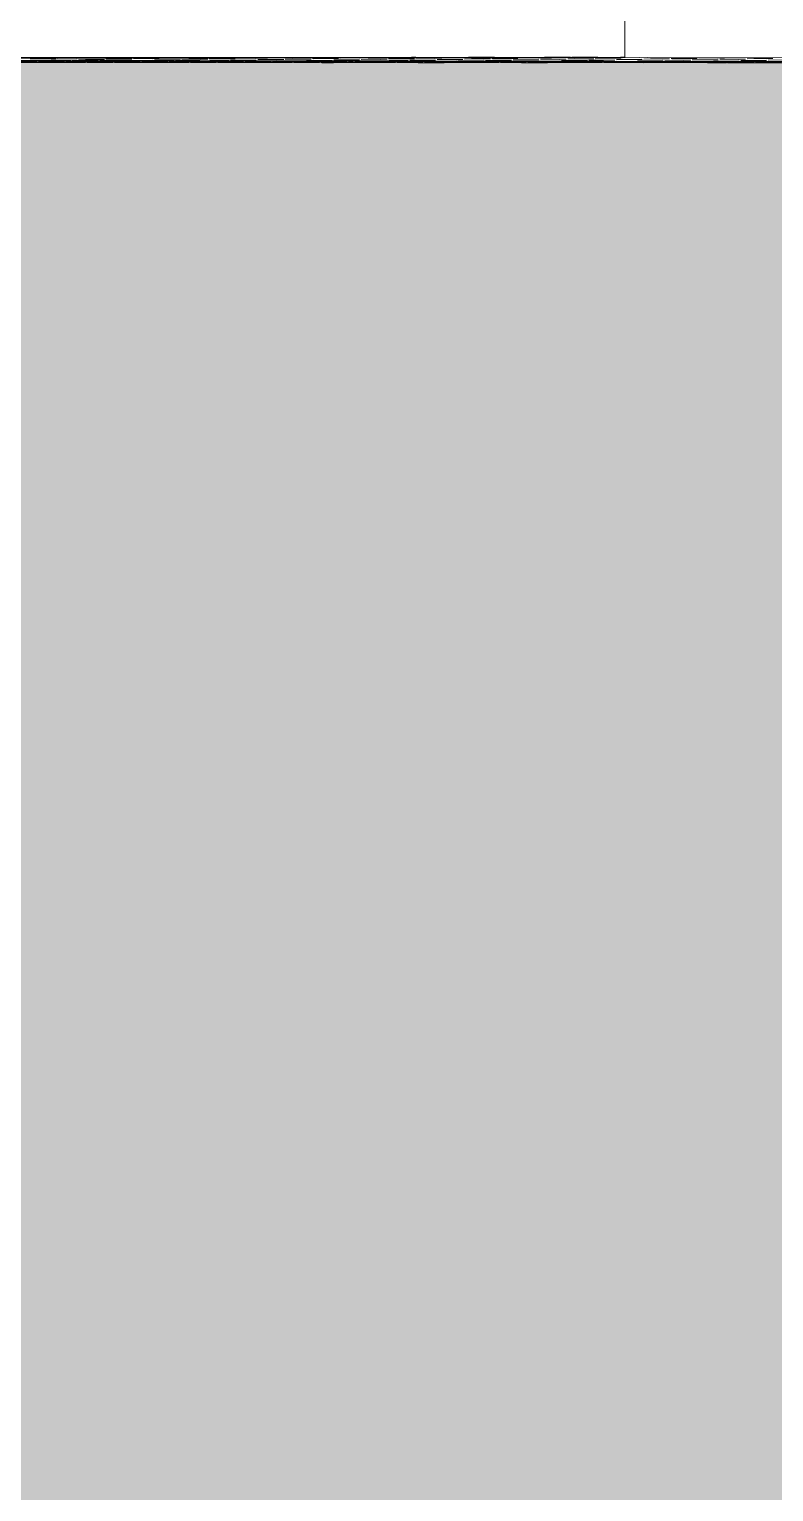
# Model space of a CAD drawing. Header units: millimetres. Extents: x -280990 to -136866, y -15139 to 7194.
# Drawn here: x -262228 to -259820, y -4846 to -109 of the extents above; entities that cross this region are included whole.
import ezdxf

# ---------------------------------------------------------------- set-up
doc = ezdxf.new("R2010")
doc.units = ezdxf.units.MM
doc.header["$MEASUREMENT"] = 0
for name, color, linetype, lineweight in [('New_0_Pen_No__1', 7, 'Continuous', 13), ('New_2D Drafting - General_Pen_No__1', 7, 'Continuous', 13), ('New_Site & Landscape - Terrain_Pen_No__1', 7, 'Continuous', 13)]:
    doc.layers.add(name, color=color, linetype=linetype, lineweight=lineweight)
for name, color, linetype, lineweight, true_color in [('New_2D Drafting - General_Pen_No__61', 7, 'Continuous', 20, 0x6a6a6a), ('New_Site & Landscape - Terrain_Pen_No__180', 7, 'Continuous', 15, 0xd6cda7), ('New_Site & Landscape - Terrain_Pen_No__93', 7, 'Continuous', 13, 0xa2a233)]:
    doc.layers.add(name, color=color, linetype=linetype, lineweight=lineweight, true_color=true_color)

msp = doc.modelspace()

# ---------------------------------------------------------------- hatches: boundary and pattern name
at = {"layer": 'New_2D Drafting - General_Pen_No__61', "linetype": 'Continuous', "lineweight": 20, "true_color": 0x6a6a6a}
h = msp.add_hatch(dxfattribs=at)
h.set_pattern_fill('Dashed_0001', color=251, style=0, pattern_type=2)
h.set_pattern_definition([(45, (0, 0), (-183.84776, 183.84776), [195, -65]), (45, (7e-14, 183.85), (-183.84776, 183.84776), [195, -65])])
h.paths.add_polyline_path([(-280989.8059, -205.9561), (-266832.1573, -206.4056), (-260239.2033, -214.6036), (-256039.2219, -218.0945), (-254960.2206, -218.9913), (-250988.5325, -222.2925), (-248776.7755, -220), (-242945.6047, -420), (-241835.0918, -420), (-240879.019, -426.5), (-238812.8999, -424.2888), (-238812.8999, -900), (-238810.0426, -15138.6962), (-280989.8059, -15138.6962)])
at = {"layer": 'New_Site & Landscape - Terrain_Pen_No__180', "linetype": 'Continuous', "lineweight": 0, "true_color": 0x353329}
msp.add_hatch(color=250, dxfattribs=at).paths.add_polyline_path([(-279501.1354, -15138.6962), (-255147.8691, -15138.6962), (-255147.8691, -220), (-255689.2864, -220), (-256040.2069, -218.0891), (-256468.5435, -218.7405), (-266973.7441, -215.343), (-275658.7904, -213.4091), (-279501.1354, -218.4055)])

# ---------------------------------------------------------------- linework, layer by layer
at = {"layer": 'New_0_Pen_No__1', "color": 7, "linetype": 'Continuous', "lineweight": 13}
for p, q in [((-260301.3858, -200.8748), (-260301.3858, -20)), ((-260301.3858, -217.6756), (-260301.3858, -217.5009))]:
    msp.add_line(p, q, dxfattribs=at)
at = {"layer": 'New_2D Drafting - General_Pen_No__1', "color": 7, "linetype": 'Continuous', "lineweight": 13, "flags": 128}
msp.add_lwpolyline([(-280989.8059, -205.9561), (-266832.1573, -206.4056), (-260239.2033, -214.6036), (-256039.2219, -218.0945), (-254960.2206, -218.9913), (-250988.5325, -222.2925), (-248776.7755, -220), (-242945.6047, -420), (-241835.0918, -420), (-240879.019, -426.5), (-238812.8999, -424.2888), (-238812.8999, -900), (-238810.0426, -15138.6962), (-280989.8059, -15138.6962)], close=True, dxfattribs=at)
at = {"layer": 'New_Site & Landscape - Terrain_Pen_No__1', "color": 7, "linetype": 'Continuous', "lineweight": 13}
for p, q in [((-259709.1933, -200.2248), (-264694.4271, -205.6962)), ((-256468.5435, -218.7405), (-264694.4271, -205.6962)), ((-260301.3858, -200), (-263912.8572, -200)), ((-262203.4745, -215.0135), (-262287.0605, -215.031)), ((-262190.2206, -201.7946), (-262273.8066, -201.8951)), ((-262183.0871, -212.5687), (-262266.6731, -212.5861)), ((-262203.4745, -215.0135), (-262264.8898, -214.8738)), ((-262169.8332, -200.5288), (-262253.4192, -200.6292)), ((-262190.2206, -201.7946), (-262251.6359, -201.7908)), ((-262162.6998, -210.1238), (-262246.2858, -210.1412)), ((-262183.0871, -212.5687), (-262244.5024, -212.4289)), ((-262218.7784, -199.8814), (-262239.9121, -199.8889)), ((-262149.4459, -199.9447), (-262233.0319, -199.9523)), ((-262169.8332, -200.5288), (-262231.2485, -200.525)), ((-262142.3124, -204.6633), (-262225.8984, -204.8998)), ((-262203.4745, -215.0135), (-262225.6452, -215.1707)), ((-262162.6998, -210.1238), (-262224.1151, -209.9841)), ((-262135.179, -216.8297), (-262218.765, -216.8472)), ((-262190.2206, -201.7946), (-262212.3913, -201.8989)), ((-262149.4459, -199.9447), (-262210.8612, -199.9444)), ((-262121.9251, -202.6436), (-262205.5111, -202.744)), ((-262183.0871, -212.5687), (-262205.2578, -212.7258)), ((-262142.3124, -204.6633), (-262203.7277, -204.4617)), ((-262114.7916, -214.3849), (-262198.3776, -214.4023)), ((-262135.179, -216.8297), (-262196.5943, -216.69)), ((-262169.8332, -200.5288), (-262192.0039, -200.633)), ((-262101.5377, -201.3778), (-262185.1237, -201.4782)), ((-262162.6998, -210.1238), (-262184.8705, -210.2809)), ((-262121.9251, -202.6436), (-262183.3404, -202.6398)), ((-262094.4043, -211.94), (-262177.9903, -211.9574)), ((-262114.7916, -214.3849), (-262176.2069, -214.2451)), ((-262149.4459, -199.9447), (-262171.6166, -199.9525)), ((-262081.1504, -200.1119), (-262164.7364, -200.2123)), ((-262142.3124, -204.6633), (-262164.4831, -205.1014)), ((-262101.5377, -201.3778), (-262162.953, -201.374)), ((-262074.0169, -208.9744), (-262157.6029, -209.211)), ((-262094.4043, -211.94), (-262155.8196, -211.8003)), ((-262135.179, -216.8297), (-262145.7174, -216.9044)), ((-262060.763, -199.9135), (-262144.349, -199.921)), ((-262121.9251, -202.6436), (-262144.0958, -202.7478)), ((-262081.1504, -200.1119), (-262142.5657, -200.1081)), ((-262053.6296, -202.9108), (-262137.2156, -203.1474)), ((-262114.7916, -214.3849), (-262136.9623, -214.542)), ((-262074.0169, -208.9744), (-262135.4322, -208.7729)), ((-262046.4961, -216.2011), (-262130.0821, -216.2185)), ((-262101.5377, -201.3778), (-262123.7084, -201.482)), ((-262060.763, -199.9135), (-262122.1783, -199.9132)), ((-262033.2422, -202.2267), (-262116.8282, -202.3271)), ((-262094.4043, -211.94), (-262116.575, -212.0972)), ((-262026.1088, -213.7562), (-262109.6948, -213.7736)), ((-262046.4961, -216.2011), (-262107.9114, -216.0614)), ((-262081.1504, -200.1119), (-262103.3211, -200.2161)), ((-262012.8549, -200.9609), (-262096.4409, -201.0613)), ((-262074.0169, -208.9744), (-262096.1876, -209.4125)), ((-262033.2422, -202.2267), (-262094.6575, -202.2229)), ((-262005.7214, -211.3113), (-262089.3074, -211.3288)), ((-262026.1088, -213.7562), (-262087.5241, -213.6165)), ((-262060.763, -199.9135), (-262082.9337, -199.9213)), ((-262053.6296, -202.9108), (-262079.4381, -202.8261)), ((-261992.4675, -199.9771), (-262076.0535, -199.9847)), ((-262053.6296, -202.9108), (-262075.8003, -203.3489)), ((-262012.8549, -200.9609), (-262074.2702, -200.9571)), ((-261985.3341, -207.222), (-262068.9201, -207.4585)), ((-262046.4961, -216.2011), (-262068.6668, -216.3582)), ((-262005.7214, -211.3113), (-262067.1367, -211.1716)), ((-261972.0802, -199.8822), (-262055.6662, -199.8897)), ((-262033.2422, -202.2267), (-262055.4129, -202.3309)), ((-261992.4675, -199.9771), (-262053.8828, -199.9768)), ((-262026.1088, -213.7562), (-262048.2795, -213.9134)), ((-261985.3341, -207.222), (-262046.7494, -207.0204)), ((-261957.8133, -215.5724), (-262041.3993, -215.5899)), ((-262012.8549, -200.9609), (-262035.0256, -201.0651)), ((-261972.0802, -199.8822), (-262033.4955, -199.8819)), ((-261944.5594, -201.8098), (-262028.1454, -201.9103)), ((-262005.7214, -211.3113), (-262027.8921, -211.4685)), ((-261937.4259, -213.1275), (-262021.0119, -213.145)), ((-261957.8133, -215.5724), (-262019.2286, -215.4327)), ((-261992.4675, -199.9771), (-262014.6382, -199.9849)), ((-261924.172, -200.544), (-262007.758, -200.6444)), ((-261985.3341, -207.222), (-262007.5048, -207.6601)), ((-261944.5594, -201.8098), (-262005.9747, -201.806)), ((-261917.0386, -210.6827), (-262000.6246, -210.7001)), ((-261937.4259, -213.1275), (-261998.8412, -212.9878)), ((-261972.0802, -199.8822), (-261994.2509, -199.89)), ((-261903.7847, -199.9459), (-261987.3707, -199.9534)), ((-261924.172, -200.544), (-261985.5873, -200.5402)), ((-261896.6512, -205.4695), (-261980.2372, -205.7061)), ((-261957.8133, -215.5724), (-261979.984, -215.7296)), ((-261917.0386, -210.6827), (-261978.4539, -210.5429)), ((-261944.5594, -201.8098), (-261966.7301, -201.9141)), ((-261903.7847, -199.9459), (-261965.2, -199.9456)), ((-261937.4259, -213.1275), (-261959.5966, -213.2847)), ((-261896.6512, -205.4695), (-261958.0665, -205.268)), ((-261869.1304, -214.9437), (-261952.7164, -214.9612)), ((-261924.172, -200.544), (-261946.3427, -200.6482)), ((-261855.8765, -201.393), (-261939.4625, -201.4934)), ((-261917.0386, -210.6827), (-261939.2093, -210.8398)), ((-261924.2242, -202.6558), (-261937.6792, -202.655)), ((-261848.7431, -212.4989), (-261932.3291, -212.5163)), ((-261869.1304, -214.9437), (-261930.5457, -214.804)), ((-261903.7847, -199.9459), (-261925.9554, -199.9537)), ((-261835.4892, -200.1271), (-261919.0752, -200.2275)), ((-261896.6512, -205.4695), (-261918.8219, -205.9076)), ((-261855.8765, -201.393), (-261917.2918, -201.3892)), ((-261828.3557, -209.7807), (-261911.9417, -210.0172)), ((-261848.7431, -212.4989), (-261910.1584, -212.3591)), ((-261815.1018, -199.9146), (-261898.6878, -199.9221)), ((-261835.4892, -200.1271), (-261896.9045, -200.1233)), ((-261807.9684, -203.7171), (-261891.5544, -203.9536)), ((-261869.1304, -214.9437), (-261891.3011, -215.1009)), ((-261828.3557, -209.7807), (-261889.771, -209.5791)), ((-261800.8349, -216.76), (-261884.4209, -216.7774)), ((-261855.8765, -201.393), (-261878.0472, -201.4972)), ((-261815.1018, -199.9146), (-261876.5171, -199.9143)), ((-261787.581, -202.2419), (-261871.167, -202.3423)), ((-261848.7431, -212.4989), (-261870.9138, -212.656)), ((-261807.9684, -203.7171), (-261869.3837, -203.5155)), ((-261780.4476, -214.3151), (-261864.0336, -214.3325)), ((-261800.8349, -216.76), (-261862.2502, -216.6202)), ((-261835.4892, -200.1271), (-261857.6599, -200.2313)), ((-261767.1937, -200.9761), (-261850.7797, -201.0765)), ((-261849.919, -210.2069), (-261850.5264, -210.2112)), ((-261828.3557, -209.7807), (-261849.9174, -210.2067)), ((-261787.581, -202.2419), (-261848.9963, -202.2381)), ((-261760.0602, -211.8702), (-261843.6462, -211.8877)), ((-261780.4476, -214.3151), (-261841.8629, -214.1754)), ((-261815.1018, -199.9146), (-261837.2725, -199.9224)), ((-261746.8063, -199.9783), (-261830.3923, -199.9858)), ((-261807.9684, -203.7171), (-261830.1391, -204.1552)), ((-261767.1937, -200.9761), (-261828.609, -200.9723)), ((-261739.6729, -208.0282), (-261823.2589, -208.2648)), ((-261800.8349, -216.76), (-261823.0056, -216.9171)), ((-261760.0602, -211.8702), (-261821.4755, -211.7305)), ((-261726.419, -199.8833), (-261810.005, -199.8909)), ((-261787.581, -202.2419), (-261809.7517, -202.3461)), ((-261746.8063, -199.9783), (-261808.2216, -199.978)), ((-261780.4476, -214.3151), (-261802.6183, -214.4722)), ((-261739.6729, -208.0282), (-261801.0882, -207.8266)), ((-261712.1521, -216.1313), (-261795.7381, -216.1487)), ((-261767.1937, -200.9761), (-261789.3644, -201.0803)), ((-261726.419, -199.8833), (-261787.8343, -199.8831)), ((-261698.8982, -201.825), (-261782.4842, -201.9255)), ((-261760.0602, -211.8702), (-261782.2309, -212.0274)), ((-261691.7647, -213.6864), (-261775.3507, -213.7039)), ((-261712.1521, -216.1313), (-261773.5674, -215.9916)), ((-261746.8063, -199.9783), (-261768.977, -199.9861)), ((-261678.5108, -200.5592), (-261762.0968, -200.6596)), ((-261739.6729, -208.0282), (-261761.8436, -208.4663)), ((-261698.8982, -201.825), (-261760.3135, -201.8212)), ((-261671.3774, -211.2415), (-261754.9634, -211.259)), ((-261691.7647, -213.6864), (-261753.18, -213.5467)), ((-261726.419, -199.8833), (-261748.5897, -199.8912)), ((-261658.1235, -199.947), (-261741.7095, -199.9545)), ((-261678.5108, -200.5592), (-261739.9261, -200.5554)), ((-261650.99, -206.2758), (-261734.576, -206.5123)), ((-261712.1521, -216.1313), (-261734.3228, -216.2885)), ((-261671.3774, -211.2415), (-261732.7927, -211.1018)), ((-261637.7361, -199.8521), (-261721.3221, -199.8596)), ((-261698.8982, -201.825), (-261721.0689, -201.9293)), ((-261658.1235, -199.947), (-261719.5388, -199.9467)), ((-261691.7647, -213.6864), (-261713.9354, -213.8436)), ((-261650.99, -206.2758), (-261712.4053, -206.0742)), ((-261623.4692, -215.5026), (-261707.0552, -215.5201)), ((-261678.5108, -200.5592), (-261700.6815, -200.6634)), ((-261637.7361, -199.8521), (-261699.1514, -199.8518)), ((-261610.2153, -201.4082), (-261693.8013, -201.5086)), ((-261671.3774, -211.2415), (-261693.5481, -211.3987)), ((-261603.0819, -213.0578), (-261686.6679, -213.0752)), ((-261623.4692, -215.5026), (-261684.8845, -215.3629)), ((-261658.1235, -199.947), (-261680.2942, -199.9548)), ((-261589.828, -200.1423), (-261673.414, -200.2427)), ((-261650.99, -206.2758), (-261673.1607, -206.7139)), ((-261610.2153, -201.4082), (-261671.6306, -201.4044)), ((-261592.5749, -210.6149), (-261666.2805, -210.6303)), ((-261603.0819, -213.0578), (-261664.4972, -212.918)), ((-261637.7361, -199.8521), (-261659.9069, -199.8599)), ((-261569.4406, -199.9157), (-261653.0267, -199.9233)), ((-261589.828, -200.1423), (-261651.2433, -200.1385)), ((-261562.3072, -204.5233), (-261645.8932, -204.7599)), ((-261623.4692, -215.5026), (-261645.6399, -215.6598)), ((-261582.6945, -210.5869), (-261644.1098, -210.3853)), ((-261610.2153, -201.4082), (-261632.386, -201.5124)), ((-261569.4406, -199.9157), (-261630.8559, -199.9155)), ((-261603.0819, -213.0578), (-261625.2526, -213.2149)), ((-261562.3072, -204.5233), (-261623.7225, -204.3217)), ((-261534.7864, -214.874), (-261618.3724, -214.8914)), ((-261589.828, -200.1423), (-261611.9987, -200.2465)), ((-261521.5325, -200.9913), (-261605.1185, -201.0917)), ((-261584.7384, -210.6274), (-261604.8652, -210.77)), ((-261559.9289, -202.256), (-261603.3351, -202.2533)), ((-261514.399, -212.4291), (-261597.985, -212.4465)), ((-261534.7864, -214.874), (-261596.2017, -214.7342)), ((-261582.6945, -210.5869), (-261592.5681, -210.6148)), ((-261569.4406, -199.9157), (-261591.6113, -199.9236)), ((-261582.6945, -210.5869), (-261584.737, -210.6273)), ((-261501.1451, -199.9794), (-261584.7311, -199.9869)), ((-261562.3072, -204.5233), (-261584.4779, -204.9614)), ((-261521.5325, -200.9913), (-261582.9478, -200.9875)), ((-261494.0117, -208.8344), (-261577.5977, -209.071)), ((-261514.399, -212.4291), (-261575.8143, -212.2894)), ((-261480.7578, -199.8845), (-261564.3438, -199.892)), ((-261501.1451, -199.9794), (-261562.5604, -199.9791)), ((-261473.6243, -202.7708), (-261557.2104, -203.0074)), ((-261534.7864, -214.874), (-261556.9571, -215.0311)), ((-261494.0117, -208.8344), (-261555.427, -208.6329)), ((-261466.4909, -216.6902), (-261550.0769, -216.7076)), ((-261521.5325, -200.9913), (-261543.7032, -201.0955)), ((-261480.7578, -199.8845), (-261542.1731, -199.8842)), ((-261453.237, -201.8402), (-261536.823, -201.9407)), ((-261514.399, -212.4291), (-261536.5697, -212.5863)), ((-261473.6243, -202.7708), (-261535.0396, -202.5693)), ((-261446.1035, -214.2453), (-261529.6895, -214.2627)), ((-261466.4909, -216.6902), (-261527.9062, -216.5505)), ((-261501.1451, -199.9794), (-261523.3159, -199.9872)), ((-261432.8496, -200.5744), (-261516.4357, -200.6748)), ((-261494.0117, -208.8344), (-261516.1824, -209.2726)), ((-261453.237, -201.8402), (-261514.6523, -201.8364)), ((-261425.7162, -211.8004), (-261509.3022, -211.8179)), ((-261446.1035, -214.2453), (-261507.5188, -214.1056)), ((-261480.7578, -199.8845), (-261502.9285, -199.8923)), ((-261412.4623, -199.9482), (-261496.0483, -199.9557)), ((-261473.6243, -202.7708), (-261495.795, -203.209)), ((-261432.8496, -200.5744), (-261494.2649, -200.5706)), ((-261405.3288, -207.082), (-261488.9149, -207.3185)), ((-261466.4909, -216.6902), (-261488.6616, -216.8473)), ((-261425.7162, -211.8004), (-261487.1315, -211.6607)), ((-261392.075, -199.8532), (-261475.661, -199.8608)), ((-261453.237, -201.8402), (-261475.4077, -201.9445)), ((-261412.4623, -199.9482), (-261473.8776, -199.9479)), ((-261446.1035, -214.2453), (-261468.2743, -214.4025)), ((-261405.3288, -207.082), (-261466.7441, -206.8804)), ((-261377.808, -216.0615), (-261461.3941, -216.079)), ((-261432.8496, -200.5744), (-261455.0204, -200.6786)), ((-261392.0749, -199.8532), (-261453.4902, -199.8529)), ((-261364.5541, -201.4234), (-261448.1402, -201.5238)), ((-261425.7162, -211.8004), (-261447.8869, -211.9576)), ((-261357.4207, -213.6166), (-261441.0067, -213.6341)), ((-261377.808, -216.0615), (-261439.2233, -215.9218)), ((-261412.4623, -199.9482), (-261434.633, -199.956)), ((-261344.1668, -200.1575), (-261427.7528, -200.2579)), ((-261405.3288, -207.082), (-261427.4996, -207.5201)), ((-261364.5541, -201.4234), (-261425.9694, -201.4196)), ((-261337.0333, -211.1718), (-261420.6194, -211.1892)), ((-261357.4207, -213.6166), (-261418.836, -213.4769)), ((-261392.0749, -199.8532), (-261414.2457, -199.861)), ((-261323.7794, -199.9169), (-261407.3655, -199.9244)), ((-261344.1668, -200.1575), (-261405.5821, -200.1537)), ((-261316.646, -205.3295), (-261400.232, -205.5661)), ((-261377.808, -216.0615), (-261399.9787, -216.2187)), ((-261337.0333, -211.1718), (-261398.4486, -211.032)), ((-261303.3921, -199.822), (-261386.9781, -199.8295)), ((-261364.5541, -201.4234), (-261386.7249, -201.5276)), ((-261323.7794, -199.9169), (-261385.1947, -199.9166)), ((-261357.4207, -213.6166), (-261379.5914, -213.7738)), ((-261316.646, -205.3295), (-261378.0613, -205.128)), ((-261289.1252, -215.4329), (-261372.7112, -215.4503)), ((-261344.1668, -200.1575), (-261366.3375, -200.2617)), ((-261303.3921, -199.822), (-261362.7425, -199.8217)), ((-261275.8713, -201.0065), (-261359.4573, -201.1069)), ((-261337.0333, -211.1718), (-261359.2041, -211.3289)), ((-261268.7378, -212.988), (-261352.3239, -213.0054)), ((-261289.1252, -215.4329), (-261350.5405, -215.2931)), ((-261323.7795, -199.9169), (-261345.9502, -199.9247)), ((-261255.484, -199.9806), (-261339.07, -199.9881)), ((-261316.646, -205.3295), (-261338.8167, -205.7676)), ((-261275.8713, -201.0065), (-261337.2866, -201.0027)), ((-261248.3505, -209.6407), (-261331.9365, -209.8772)), ((-261268.7378, -212.988), (-261330.1531, -212.8483)), ((-261303.3921, -199.822), (-261325.5628, -199.8298)), ((-261235.0966, -199.8856), (-261318.6826, -199.8932)), ((-261255.4839, -199.9806), (-261316.8992, -199.9803)), ((-261227.9632, -203.5771), (-261311.5492, -203.8136)), ((-261289.1252, -215.4329), (-261311.2959, -215.59)), ((-261248.3505, -209.6407), (-261309.7658, -209.4391)), ((-261275.8713, -201.0065), (-261298.042, -201.1107)), ((-261235.0966, -199.8856), (-261296.5119, -199.8853)), ((-261207.5758, -201.8554), (-261291.1618, -201.9559)), ((-261268.7379, -212.988), (-261290.9086, -213.1451)), ((-261227.9631, -203.5771), (-261289.3784, -203.3755)), ((-261200.4424, -214.8042), (-261284.0284, -214.8216)), ((-261244.1491, -217.196), (-261282.245, -217.1093)), ((-261255.4839, -199.9806), (-261277.6547, -199.9884)), ((-261187.1885, -200.5896), (-261270.7745, -200.69)), ((-261248.3505, -209.6407), (-261270.5212, -210.0788)), ((-261207.5758, -201.8554), (-261268.9911, -201.8516)), ((-261180.055, -212.3593), (-261263.641, -212.3768)), ((-261200.4423, -214.8042), (-261261.8576, -214.6645)), ((-261235.0966, -199.8856), (-261257.2673, -199.8934)), ((-261166.8011, -199.9493), (-261250.3871, -199.9568)), ((-261227.9632, -203.5771), (-261250.1339, -204.0152)), ((-261187.1885, -200.5896), (-261248.6037, -200.5858)), ((-261159.6677, -207.8882), (-261243.2537, -208.1248)), ((-261180.055, -212.3593), (-261241.4703, -212.2196)), ((-261146.4138, -199.8544), (-261229.9998, -199.8619)), ((-261166.8011, -199.9493), (-261228.2164, -199.949)), ((-261139.2803, -201.8246), (-261222.8663, -202.0612)), ((-261200.4423, -214.8042), (-261222.6131, -214.9614)), ((-261159.6677, -207.8882), (-261221.0829, -207.6867)), ((-261132.1469, -216.6204), (-261215.7329, -216.6378)), ((-261207.5758, -201.8554), (-261211.4184, -201.8735)), ((-261187.1885, -200.5896), (-261209.3592, -200.6938)), ((-261146.4138, -199.8544), (-261207.8291, -199.8541)), ((-261118.893, -201.4386), (-261202.479, -201.539)), ((-261180.055, -212.3593), (-261202.2257, -212.5165)), ((-261111.7595, -214.1755), (-261195.3455, -214.193)), ((-261132.1468, -216.6204), (-261193.5621, -216.4807)), ((-261166.8011, -199.9493), (-261188.9718, -199.9571)), ((-261098.5056, -200.1727), (-261182.0916, -200.2731)), ((-261159.6677, -207.8882), (-261181.8384, -208.3263)), ((-261118.893, -201.4386), (-261180.3083, -201.4348)), ((-261091.3722, -211.7306), (-261174.9582, -211.7481)), ((-261111.7595, -214.1755), (-261173.1748, -214.0358)), ((-261146.4138, -199.8544), (-261168.5845, -199.8622)), ((-261078.1183, -199.918), (-261161.7043, -199.9256)), ((-261139.2803, -201.8246), (-261161.451, -202.2627)), ((-261098.5056, -200.1727), (-261159.9209, -200.1689)), ((-261070.9848, -206.1358), (-261154.5708, -206.3723)), ((-261132.1469, -216.6204), (-261154.3176, -216.7776)), ((-261091.3722, -211.7306), (-261152.7875, -211.5909)), ((-261139.2803, -201.8246), (-261146.1948, -201.8019)), ((-261057.7309, -199.8231), (-261141.3169, -199.8306)), ((-261118.893, -201.4386), (-261141.0637, -201.5428)), ((-261078.1183, -199.918), (-261139.5336, -199.9177)), ((-261111.7595, -214.1755), (-261133.9302, -214.3327)), ((-261070.9848, -206.1358), (-261132.4001, -205.9342)), ((-261043.464, -215.9917), (-261127.05, -216.0092)), ((-261098.5056, -200.1727), (-261120.6763, -200.2769)), ((-261057.7309, -199.8231), (-261119.1462, -199.8228)), ((-261030.2101, -201.0217), (-261113.7961, -201.1221)), ((-261091.3722, -211.7306), (-261113.5429, -211.8878)), ((-261023.0767, -213.5469), (-261106.6627, -213.5643)), ((-261043.464, -215.9917), (-261104.8793, -215.852)), ((-261078.1183, -199.918), (-261100.289, -199.9258)), ((-261009.8228, -199.9817), (-261093.4088, -199.9892)), ((-261070.9848, -206.1358), (-261093.1555, -206.5739)), ((-261030.2101, -201.0217), (-261091.6254, -201.0179)), ((-261002.6893, -210.4469), (-261086.2753, -210.6835)), ((-261023.0767, -213.5469), (-261084.492, -213.4071)), ((-261057.7309, -199.8231), (-261079.9016, -199.8309)), ((-260989.4354, -199.8868), (-261073.0214, -199.8943)), ((-261009.8228, -199.9817), (-261071.2381, -199.9814)), ((-260982.302, -204.3833), (-261065.888, -204.6199)), ((-261043.464, -215.9917), (-261065.6347, -216.1489)), ((-261002.6893, -210.4469), (-261064.1046, -210.2454)), ((-261030.2101, -201.0217), (-261052.3808, -201.1259)), ((-260989.4354, -199.8868), (-261050.8507, -199.8865)), ((-261023.0767, -213.5469), (-261045.2474, -213.704)), ((-260982.302, -204.3833), (-261043.7173, -204.1818)), ((-260954.7812, -215.3631), (-261038.3672, -215.3805)), ((-261009.8228, -199.9817), (-261031.9935, -199.9895)), ((-260941.5273, -200.6048), (-261025.1133, -200.7052)), ((-261002.6893, -210.4469), (-261024.86, -210.885)), ((-260934.3938, -212.9182), (-261017.9798, -212.9356)), ((-260954.7812, -215.3631), (-261016.1965, -215.2234)), ((-260989.4354, -199.8868), (-261011.6061, -199.8946)), ((-260921.1399, -199.9504), (-261004.7259, -199.958)), ((-260982.302, -204.3833), (-261004.4727, -204.8214)), ((-260941.5273, -200.6048), (-261002.9426, -200.601)), ((-260914.0065, -208.6945), (-260997.5925, -208.931)), ((-260934.3938, -212.9182), (-260995.8091, -212.7785)), ((-260977.4295, -199.7948), (-260991.2188, -199.7997)), ((-260900.7526, -199.8555), (-260984.3386, -199.863)), ((-260921.1399, -199.9504), (-260982.5552, -199.9501)), ((-260893.6191, -202.6309), (-260977.2051, -202.8674)), ((-260954.7812, -215.3631), (-260976.9519, -215.5202)), ((-260914.0065, -208.6945), (-260975.4218, -208.4929)), ((-260886.4857, -217.1793), (-260970.0717, -217.1967)), ((-260941.5273, -200.6048), (-260963.698, -200.709)), ((-260900.7526, -199.8555), (-260962.1679, -199.8552)), ((-260873.2318, -201.4538), (-260956.8178, -201.5542)), ((-260934.3938, -212.9182), (-260956.5645, -213.0754)), ((-260893.6191, -202.6309), (-260955.0344, -202.4293)), ((-260866.0983, -214.7344), (-260949.6843, -214.7519)), ((-260886.4857, -217.1793), (-260947.901, -217.0396)), ((-260921.1399, -199.9504), (-260943.3106, -199.9582)), ((-260852.8444, -200.1879), (-260936.4304, -200.2883)), ((-260914.0065, -208.6945), (-260936.1772, -209.1326)), ((-260873.2318, -201.4538), (-260934.6471, -201.45)), ((-260845.711, -212.2895), (-260929.297, -212.307)), ((-260866.0983, -214.7344), (-260927.5136, -214.5947)), ((-260900.7526, -199.8555), (-260922.9233, -199.8633)), ((-260832.4571, -199.9192), (-260916.0431, -199.9267)), ((-260893.6191, -202.6309), (-260915.7898, -203.069)), ((-260852.8444, -200.1879), (-260914.2597, -200.1841)), ((-260825.3236, -206.942), (-260908.9096, -207.1786)), ((-260845.711, -212.2895), (-260907.1263, -212.1498)), ((-260886.4857, -217.1793), (-260904.3473, -217.3059)), ((-260812.0697, -199.8242), (-260895.6557, -199.8318)), ((-260832.4571, -199.9192), (-260893.8724, -199.9189)), ((-260866.0983, -214.7344), (-260888.269, -214.8916)), ((-260825.3236, -206.942), (-260886.7389, -206.7404)), ((-260873.2318, -201.4538), (-260886.7116, -201.5171)), ((-260797.8028, -216.5506), (-260881.3888, -216.5681)), ((-260852.8444, -200.1879), (-260875.0151, -200.2921)), ((-260812.0697, -199.8242), (-260873.485, -199.824)), ((-260784.5489, -201.0369), (-260868.1349, -201.1373)), ((-260845.711, -212.2895), (-260867.8817, -212.4467)), ((-260777.4155, -214.1057), (-260861.0015, -214.1232)), ((-260797.8028, -216.5506), (-260859.2181, -216.4109)), ((-260832.4571, -199.9192), (-260854.6278, -199.927)), ((-260764.1616, -199.9828), (-260847.7476, -199.9904)), ((-260825.3236, -206.942), (-260847.4943, -207.3801)), ((-260784.5489, -201.0369), (-260845.9642, -201.0331)), ((-260757.0281, -211.2531), (-260840.6141, -211.4897)), ((-260777.4155, -214.1057), (-260838.8308, -213.966)), ((-260812.0697, -199.8242), (-260834.2404, -199.8321)), ((-260743.7742, -199.8879), (-260827.3602, -199.8954)), ((-260764.1616, -199.9828), (-260825.5769, -199.9825)), ((-260736.6408, -205.1896), (-260820.2268, -205.4261)), ((-260797.8028, -216.5506), (-260819.9735, -216.7078)), ((-260757.0281, -211.2531), (-260818.4434, -211.0516)), ((-260723.3869, -199.793), (-260806.9729, -199.8005)), ((-260784.5489, -201.0369), (-260806.7196, -201.1411)), ((-260743.7742, -199.8879), (-260805.1895, -199.8876)), ((-260777.4155, -214.1057), (-260799.5862, -214.2629)), ((-260736.6408, -205.1896), (-260798.0561, -204.988)), ((-260709.12, -215.922), (-260792.706, -215.9394)), ((-260764.1616, -199.9828), (-260786.3323, -199.9906)), ((-260723.3869, -199.793), (-260784.8022, -199.7927)), ((-260695.8661, -200.62), (-260779.4521, -200.7204)), ((-260757.0281, -211.2531), (-260779.1988, -211.6913)), ((-260688.7326, -213.4771), (-260772.3186, -213.4945)), ((-260709.12, -215.922), (-260770.5353, -215.7822)), ((-260743.7742, -199.8879), (-260765.9449, -199.8957)), ((-260675.4787, -199.9516), (-260759.0647, -199.9591)), ((-260736.6408, -205.1896), (-260758.8115, -205.6277)), ((-260695.8661, -200.62), (-260757.2814, -200.6162)), ((-260668.3453, -209.5007), (-260751.9313, -209.7372)), ((-260688.7326, -213.4771), (-260750.1479, -213.3374)), ((-260723.3869, -199.793), (-260745.5576, -199.8008)), ((-260655.0914, -199.8566), (-260738.6774, -199.8642)), ((-260675.4787, -199.9516), (-260736.894, -199.9513)), ((-260647.9579, -203.4371), (-260731.5439, -203.6737)), ((-260709.12, -215.922), (-260731.2907, -216.0791)), ((-260668.3453, -209.5007), (-260729.7606, -209.2991)), ((-260695.8661, -200.62), (-260718.0368, -200.7242)), ((-260655.0914, -199.8566), (-260716.5067, -199.8564)), ((-260688.7326, -213.4771), (-260710.9033, -213.6342)), ((-260647.9579, -203.4371), (-260709.3732, -203.2355)), ((-260620.4371, -215.2933), (-260704.0231, -215.3107)), ((-260675.4787, -199.9516), (-260697.6494, -199.9594)), ((-260607.1832, -200.2031), (-260690.7692, -200.3035)), ((-260668.3453, -209.5007), (-260690.516, -209.9388)), ((-260600.0498, -212.8484), (-260683.6358, -212.8659)), ((-260620.4371, -215.2933), (-260681.8524, -215.1536)), ((-260655.0914, -199.8566), (-260677.2621, -199.8645)), ((-260586.7959, -199.9203), (-260670.3819, -199.9278)), ((-260647.9579, -203.4371), (-260670.1286, -203.8752)), ((-260607.1832, -200.2031), (-260668.5985, -200.1993)), ((-260579.6624, -207.7482), (-260663.2484, -207.9848)), ((-260600.0498, -212.8484), (-260661.4651, -212.7087)), ((-260566.4085, -199.8254), (-260649.9945, -199.8329)), ((-260586.7959, -199.9203), (-260648.2112, -199.92)), ((-260559.2751, -201.6846), (-260642.8611, -201.9212)), ((-260620.4371, -215.2933), (-260642.6078, -215.4505)), ((-260579.6624, -207.7482), (-260641.0777, -207.5467)), ((-260552.1416, -217.1095), (-260635.7276, -217.127)), ((-260607.1832, -200.2031), (-260629.3539, -200.3073)), ((-260566.4085, -199.8254), (-260627.8238, -199.8251)), ((-260538.8877, -201.0521), (-260622.4737, -201.1525)), ((-260600.0498, -212.8484), (-260622.2205, -213.0056)), ((-260559.2751, -201.6846), (-260620.6904, -201.4831)), ((-260531.7543, -214.6646), (-260615.3403, -214.6821)), ((-260552.1416, -217.1095), (-260613.5569, -216.9698)), ((-260586.7959, -199.9203), (-260608.9666, -199.9281)), ((-260518.5004, -199.984), (-260602.0864, -199.9915)), ((-260579.6624, -207.7482), (-260601.8331, -208.1864)), ((-260538.8877, -201.0521), (-260600.303, -201.0483)), ((-260572.515, -212.2325), (-260594.9529, -212.2372)), ((-260531.7543, -214.6646), (-260593.1696, -214.5249)), ((-260566.4085, -199.8254), (-260588.5792, -199.8332)), ((-260498.113, -199.889), (-260581.699, -199.8966)), ((-260559.2751, -201.6846), (-260581.4458, -202.1228)), ((-260518.5004, -199.984), (-260579.9157, -199.9837)), ((-260490.9796, -205.9958), (-260574.5656, -206.2323)), ((-260552.1416, -217.1095), (-260574.3123, -217.2667)), ((-260511.3669, -212.0594), (-260572.7822, -211.8578)), ((-260511.3669, -212.0594), (-260572.5116, -212.2324)), ((-260477.7257, -199.7941), (-260561.3117, -199.8017)), ((-260538.8877, -201.0521), (-260561.0584, -201.1563)), ((-260498.113, -199.889), (-260559.5283, -199.8888)), ((-260531.7543, -214.6646), (-260553.925, -214.8218)), ((-260490.9796, -205.9958), (-260552.3949, -205.7942)), ((-260463.4588, -216.4808), (-260547.0448, -216.4983)), ((-260518.5004, -199.984), (-260540.6711, -199.9918)), ((-260477.7257, -199.7941), (-260539.141, -199.7938)), ((-260450.2049, -200.6352), (-260533.7909, -200.7356)), ((-260524.0162, -212.3094), (-260533.5376, -212.3769)), ((-260443.0714, -214.036), (-260526.6574, -214.0534)), ((-260463.4588, -216.4808), (-260524.8741, -216.3411)), ((-260511.3669, -212.0594), (-260524.0156, -212.3093)), ((-260498.113, -199.889), (-260520.2837, -199.8969)), ((-260429.8175, -199.9527), (-260513.4036, -199.9602)), ((-260490.9796, -205.9958), (-260513.1503, -206.4339)), ((-260450.2049, -200.6352), (-260511.6202, -200.6314)), ((-260422.6841, -210.3069), (-260506.2701, -210.5435)), ((-260443.0714, -214.036), (-260504.4867, -213.8962)), ((-260477.7257, -199.7941), (-260499.8964, -199.8019)), ((-260409.4302, -199.8578), (-260493.0162, -199.8653)), ((-260429.8175, -199.9527), (-260491.2328, -199.9524)), ((-260402.2967, -204.2433), (-260485.8827, -204.4799)), ((-260463.4588, -216.4808), (-260485.6295, -216.638)), ((-260422.6841, -210.3069), (-260484.0994, -210.1054)), ((-260389.0428, -199.7629), (-260472.6289, -199.7704)), ((-260450.2049, -200.6352), (-260472.3756, -200.7394)), ((-260409.4302, -199.8578), (-260470.8455, -199.8575)), ((-260443.0714, -214.036), (-260465.2421, -214.1931)), ((-260402.2967, -204.2433), (-260463.712, -204.0418)), ((-260374.7759, -215.8522), (-260458.3619, -215.8696)), ((-260429.8175, -199.9527), (-260451.9883, -199.9605)), ((-260389.0428, -199.7629), (-260450.4581, -199.7626)), ((-260361.522, -200.2183), (-260445.1081, -200.3187)), ((-260422.6841, -210.3069), (-260444.8548, -210.745)), ((-260354.3886, -213.4073), (-260437.9746, -213.4247)), ((-260374.7759, -215.8522), (-260436.1912, -215.7125)), ((-260409.4302, -199.8578), (-260431.6009, -199.8656)), ((-260341.1347, -199.9214), (-260424.7207, -199.929)), ((-260402.2967, -204.2433), (-260424.4674, -204.6814)), ((-260361.522, -200.2183), (-260422.9373, -200.2145)), ((-260334.0012, -208.5545), (-260417.5873, -208.791)), ((-260354.3886, -213.4073), (-260415.8039, -213.2676)), ((-260389.0428, -199.7629), (-260411.2136, -199.7707)), ((-260320.7473, -199.8265), (-260404.3334, -199.8341)), ((-260341.1347, -199.9214), (-260402.55, -199.9212)), ((-260313.6139, -202.4909), (-260397.1999, -202.7274)), ((-260374.7759, -215.8522), (-260396.9467, -216.0093)), ((-260334.0012, -208.5545), (-260395.4165, -208.3529)), ((-260361.522, -200.2183), (-260383.6928, -200.3225)), ((-260320.7473, -199.8265), (-260382.1626, -199.8262)), ((-260354.3886, -213.4073), (-260376.5593, -213.5645)), ((-260313.6139, -202.4909), (-260375.0292, -202.2893)), ((-260286.0931, -215.2235), (-260369.6791, -215.241)), ((-260341.1347, -199.9214), (-260363.3054, -199.9293)), ((-260301.3858, -199.9877), (-260356.4252, -199.9926)), ((-260334.0012, -208.5545), (-260356.172, -208.9926)), ((-260265.7057, -212.7786), (-260349.2918, -212.7961)), ((-260286.0931, -215.2235), (-260347.5084, -215.0838)), ((-260320.7473, -199.8265), (-260342.9181, -199.8343)), ((-260301.3858, -199.8946), (-260336.0379, -199.8977)), ((-260313.6139, -202.4909), (-260335.7846, -202.929)), ((-260301.3858, -199.985), (-260334.2545, -199.9848)), ((-260245.3184, -206.802), (-260328.9044, -207.0386)), ((-260265.7057, -212.7786), (-260327.121, -212.6389)), ((-260301.3858, -199.8015), (-260315.6505, -199.8028)), ((-260301.3858, -199.89), (-260313.8671, -199.8899)), ((-260255.2104, -200.8241), (-260308.5171, -200.975)), ((-260286.0931, -215.2235), (-260308.2638, -215.3807)), ((-260245.3184, -206.802), (-260306.7337, -206.6005)), ((-260217.7976, -217.0397), (-260301.3836, -217.0572)), ((-260265.7057, -212.7786), (-260287.8765, -212.9358)), ((-260197.4102, -214.5949), (-260280.9963, -214.6123)), ((-260217.7976, -217.0397), (-260279.2129, -216.9)), ((-260245.3184, -206.802), (-260267.4891, -207.2401)), ((-260177.0229, -211.1132), (-260260.6089, -211.3497)), ((-260197.4102, -214.5949), (-260258.8255, -214.4551)), ((-260227.742, -200.794), (-260247.1018, -201.1765)), ((-260156.6356, -205.0496), (-260240.2216, -205.2861)), ((-260217.7976, -217.0397), (-260239.9683, -217.1969)), ((-260177.0229, -211.1132), (-260238.4382, -210.9116)), ((-260197.4102, -214.5949), (-260219.581, -214.752)), ((-260156.6356, -205.0496), (-260218.0509, -204.848)), ((-260129.1147, -216.4111), (-260212.7008, -216.4285)), ((-260177.0229, -211.1132), (-260199.1936, -211.5513)), ((-260108.7274, -213.9662), (-260192.3134, -213.9836)), ((-260129.1148, -216.4111), (-260190.53, -216.2713)), ((-260156.6356, -205.0496), (-260178.8063, -205.4877)), ((-260088.3401, -209.3607), (-260171.9261, -209.5973)), ((-260108.7274, -213.9662), (-260170.1427, -213.8265)), ((-260067.9527, -203.2971), (-260151.5387, -203.5337)), ((-260129.1147, -216.4111), (-260151.2855, -216.5682)), ((-260088.3401, -209.3607), (-260149.7554, -209.1592)), ((-260108.7274, -213.9662), (-260130.8981, -214.1234)), ((-260067.9527, -203.2971), (-260129.368, -203.0956)), ((-260040.4319, -215.7824), (-260124.0179, -215.7998)), ((-260088.34, -209.3607), (-260110.5108, -209.7988)), ((-260020.0446, -213.3375), (-260103.6306, -213.355)), ((-260040.4319, -215.7824), (-260101.8472, -215.6427)), ((-260067.9527, -203.2971), (-260090.1234, -203.7352)), ((-259999.6572, -207.6083), (-260083.2432, -207.8448)), ((-260020.0446, -213.3375), (-260081.4599, -213.1978)), ((-259979.2699, -201.5447), (-260062.8559, -201.7812)), ((-260040.4319, -215.7824), (-260062.6026, -215.9396)), ((-259999.6572, -207.6083), (-260061.0725, -207.4067)), ((-260020.0446, -213.3375), (-260042.2153, -213.4947)), ((-259979.2699, -201.5447), (-260040.6852, -201.3431)), ((-259951.7491, -215.1537), (-260035.3351, -215.1712)), ((-259972.1364, -217.5986), (-260033.5517, -217.4589)), ((-259999.6572, -207.6083), (-260021.8279, -208.0464)), ((-259931.3617, -211.9194), (-260014.9477, -212.156)), ((-259951.7491, -215.1537), (-260013.1644, -215.014)), ((-259979.2699, -201.5447), (-260001.4406, -201.9828)), ((-259910.9744, -205.8558), (-259994.5604, -206.0924)), ((-259931.3617, -211.9194), (-259992.777, -211.7178)), ((-259972.1364, -217.5986), (-259988.6196, -217.6021)), ((-259951.7491, -215.1537), (-259973.9198, -215.3109)), ((-259972.1364, -217.5986), (-259973.3197, -217.607)), ((-259910.9744, -205.8558), (-259972.3897, -205.6542)), ((-259883.4536, -216.9699), (-259967.0396, -216.9874)), ((-259931.3617, -211.9194), (-259953.5324, -212.3575)), ((-259863.0662, -214.5251), (-259946.6522, -214.5425)), ((-259883.4536, -216.9699), (-259944.8689, -216.8302)), ((-259910.9744, -205.8558), (-259933.1451, -206.2939)), ((-259842.6789, -210.1669), (-259926.2649, -210.4035)), ((-259863.0662, -214.5251), (-259924.4815, -214.3853)), ((-259822.2915, -204.1034), (-259905.8775, -204.3399)), ((-259883.4536, -216.9699), (-259905.6243, -217.1271)), ((-259842.6789, -210.1669), (-259904.0942, -209.9654)), ((-259863.0662, -214.5251), (-259885.2369, -214.6822)), ((-259822.2915, -204.1034), (-259883.7068, -203.9018)), ((-259794.7707, -216.3413), (-259878.3567, -216.3587)), ((-259842.6789, -210.1669), (-259864.8496, -210.6051)), ((-259774.3834, -213.8964), (-259857.9694, -213.9139)), ((-259794.7707, -216.3413), (-259856.186, -216.2016)), ((-259822.2915, -204.1034), (-259844.4622, -204.5415)), ((-259753.996, -208.4145), (-259837.582, -208.6511)), ((-259774.3834, -213.8964), (-259835.7987, -213.7567))]:
    msp.add_line(p, q, dxfattribs=at)
at = {"layer": 'New_Site & Landscape - Terrain_Pen_No__93', "color": 55, "linetype": 'Continuous', "lineweight": 13, "true_color": 0xa2a233, "flags": 128}
msp.add_lwpolyline([(-255147.8691, -220), (-255689.2864, -220), (-256040.2069, -218.0891), (-256468.5435, -218.7405), (-266973.7441, -215.343), (-275658.7904, -213.4091), (-279501.1354, -218.4055)], dxfattribs=at)

doc.saveas('drawing.dxf')
